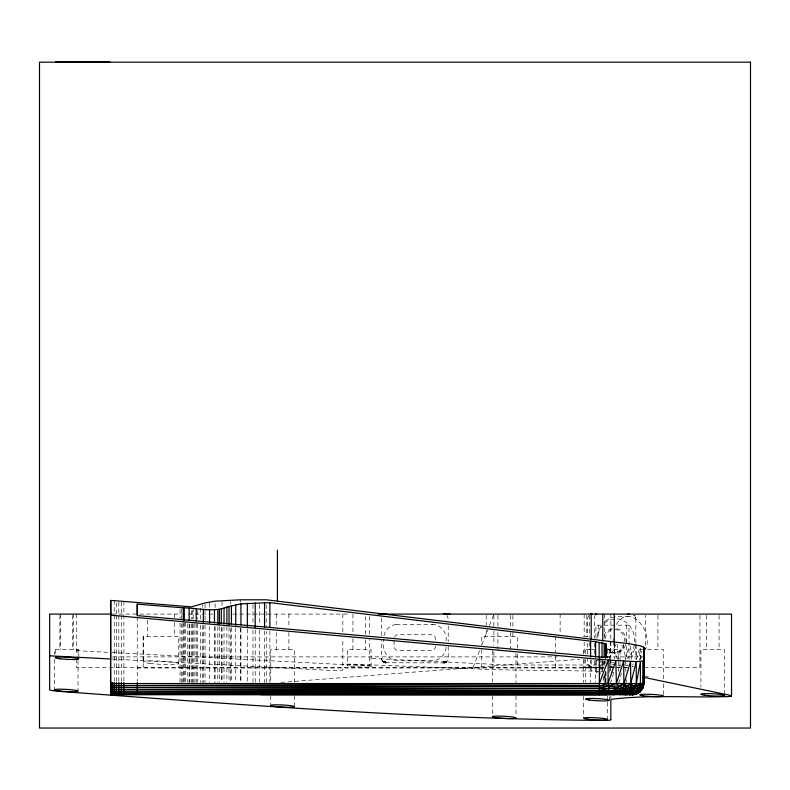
<?xml version="1.0" encoding="UTF-8"?>
<svg xmlns="http://www.w3.org/2000/svg" width="790" height="790" viewBox="0 0 790 790"><rect width="100%" height="100%" fill="white"/><g stroke="black" fill="none" stroke-linecap="round" stroke-linejoin="round"><path stroke-width="0.59" stroke-dasharray="3.95 2.96" d="M613.08 640.749L613.218 638.715M381.629 617.839L381.57 635.496M435.794 645.825L434.925 648.59A4.552 4.552 0 0 1 432.653 650.308L397.143 650.308A4.552 4.552 0 0 1 394.872 648.59L394.062 646.556L394.003 639.229M446.014 647.079C446.103 654.643 439.062 660.924 431.656 660.746L398.14 660.746C387.001 661.151 381.284 648.827 383.782 639.11M640.186 659.314L641.816 651.177M605.229 638.863C605.624 634.627 608.428 630.746 612.378 629.107L611.44 629.176L612.378 629.107M596.914 638.478L597.744 633.195M624.051 641.924C626.855 629.62 607.668 623.083 604.034 635.911M625.957 642.082C626.756 636.256 622.935 629.442 616.733 628.751M636.375 659.314L640.256 645.825M625.957 683.548L627.24 677.751M631.338 659.206L635.2 647.089M383.96 635.832C384.987 629.492 390.892 624.564 397.251 624.367M618.649 683.548L621.404 673.12M625.087 659.206L629.354 646.072M610.403 683.548L613.929 671.954M617.8 659.206L622.086 645.173M448.216 646.398L448.216 658.524C449.234 660.963 442.953 664.923 444.266 661.664L444.691 662.484L443.782 662.968L443.782 661.664L444.187 662.909L445.995 661.664L443.782 662.968M473.082 667.402L480.162 649.252M481.93 644.719L487.687 629.966M489.464 625.433L493.888 614.087M606.72 657.171L610.403 656.895L616.881 642.043M635.851 643.218L635.851 618.531L634.182 615.242L635.18 616.22M599.363 629.521L600.756 626.381M597.536 633.945L601.644 626.194M623.695 644.521C622.115 651.523 613.109 655.621 607.411 650.634M625.621 644.521C624.209 649.775 619.103 653.577 613.633 652.975M616.309 624.495C629.827 601.694 654.357 632.523 645.312 649.647L645.351 615.311M394.496 637.086L394.872 636.464A4.552 4.552 0 0 1 397.143 634.745L432.653 634.745A4.552 4.552 0 0 1 434.925 636.464L435.794 641.431M595.354 615.094L594.682 616.516A3.99 1.995 -90 0 0 594.396 618.531L594.396 638.281M444.395 662.909L445.629 661.664L444.395 662.909L446.883 661.664L446.39 662.119A4.493 4.483 90 0 1 444.474 662.909L446.577 661.664L444.474 662.909L384.641 662.751L382.419 661.131L381.629 659.216L381.57 640.344M443.99 662.909L444.75 661.664L444.582 662.751M639.554 659.63L641.687 656.925M588.876 615.39L587.572 618.531L587.572 637.046M445.086 662.751L446.765 661.664L446.261 662.119M584.175 659.304L584.175 667.402L597.082 667.402L591.572 667.352L588.975 666.108L590.436 667.362L592.006 667.402C592.016 668.103 585.696 665.921 587.572 659.265M604.459 622.945C609.327 619.242 615.637 617.78 621.542 619.824A22.011 19.069 90 0 1 634.479 637.313A22.011 19.069 90 0 1 626.855 658.554M605.436 620.97L611.332 617.494L617.869 616.299L628.08 616.299M444.889 662.751L446.32 661.664L444.997 662.751M592.006 667.402L590.219 667.333L592.273 667.402M632.306 664.281L633.61 663.995M585.321 667.402L584.175 667.402L603.501 667.264M281.013 682.412L579.682 659.275M633.086 666.622L632.069 666.701L633.027 666.562L632.77 666.108M396.136 624.446L432.959 624.396M592.836 667.343L597.201 667.293M596.638 667.352L590.772 667.333L588.935 666.108L591.601 667.392L588.886 666.108L591.601 667.392L590.436 667.155M594.396 660.499L594.396 662.968A3.99 1.995 90 0 0 594.682 664.982L596.203 667.185L586.407 667.382L591.601 667.392L588.975 666.108M596.203 667.185L586.407 667.382L592.974 667.343M603.925 667.402L584.195 667.402M623.843 667.372L627.359 667.362M598.435 667.293L603.363 667.283L598.593 667.214M609.179 667.214L612.813 667.204M617.652 667.195L620.081 667.195M112.022 614.087L213.883 614.087M232.754 614.087L349.18 614.087M634.972 615.924L633.679 615.39L634.419 615.39M143.188 667.402L143.188 636.306L178.738 636.306L178.728 667.402M583.445 636.306L589.202 636.306M590.189 649.637L583.711 649.637L583.711 654.535M591.582 649.637L594.9 649.637M607.184 649.637L620.041 649.637L620.041 661.615M112.516 656.895L557.385 656.895M606.71 656.895L642.823 656.895M595.887 660.746L599.58 660.746M446.39 662.119L443.782 662.119L444.197 662.751M382.913 661.664L386.014 662.119L385.52 661.664L385.905 662.909L382.874 661.664L386.014 662.968L383.031 661.664L384.908 662.751M445.797 662.484L443.99 662.751M385.451 662.909L383.436 662.119L386.014 662.751L384.592 661.664L385.105 662.484L385.698 662.909L385.046 661.664L386.014 662.484M597.131 665.012L508.306 665.012L369.483 658.327M598.356 665.012L604.528 665.012M617.869 665.19L620.14 665.19M624.673 665.19L628.08 665.19L624.564 664.439M589.458 666.562L590.703 667.323L589.073 666.108L590.703 666.562L590.031 666.108L591.147 667.185M589.626 666.562L589.143 666.108L591.572 667.352L589.37 666.108L591.325 667.185L589.992 666.918L590.683 667.185M603.886 667.402L76.324 667.402L76.324 660.134M614.432 667.402L608.804 667.402L612.023 667.402M616.871 667.402L620.318 667.402M624.505 667.402L627.418 667.402M644.364 667.402L699.95 667.402L699.95 614.087M137.243 667.994L604.162 667.994M599.294 671.174L499.497 669.811L354.147 664.222A13.312 1.195 3 0 0 342.83 664.815M600.449 671.174L602.76 671.174M644.403 676.289L649.765 676.289M609.228 667.293L612.754 667.293L609.208 667.283M617.602 667.293L619.972 667.293M586.595 667.402L587.839 667.402M597.852 667.392L591.088 667.323M609.001 667.264L612.527 667.274M617.227 667.303L619.577 667.313M595.048 667.185L597.408 667.204M609.574 667.333L612.013 667.352M624.722 667.293L626.628 667.323M597.082 667.402L595.226 667.372M76.324 650.674L110.817 652.471M112.042 652.54L369.483 665.95L369.483 639.416M112.259 659.077L333.903 670.562A13.321 1.195 3 0 0 342.821 669.89L342.83 638.241M431.893 624.317C440.711 624.12 447.555 632.839 446.014 641.381M384.71 662.751L384.029 662.484L386.014 662.968M615.647 652.955L612.289 652.372L607.55 648.58M609.762 661.674L615.647 662.751M615.696 664.795L611.332 663.995L609.367 662.84M609.11 665.97L612.546 666.691M384.661 662.751L385.322 662.909M590.91 667.224L589.291 666.108L590.92 667.323L590.258 666.918M385.046 662.751L383.476 661.664L385.392 662.751M590.989 667.185L589.676 666.108L590.999 666.918M385.806 662.751L384.167 661.664L385.204 662.751M446.923 615.39L448.216 618.531M617.267 658.712L614.215 651.088L613.228 643.011M635.792 617.839L635.427 617.158L635.476 617.839M623.28 645.173L625.72 659.314M630.4 646.269L631.882 659.314M617.138 644.324L618.511 659.314M635.95 644.917L636.829 659.314M640.305 648.284L640.512 659.314M625.729 660.529L625.848 672.645M618.521 660.529L618.58 671.431M143.197 636.306L143.257 661.941M266.26 682.343L266.24 631.378M724.637 694.252L724.637 649.637L700.918 649.637L700.918 686.994M719.098 615.311L719.098 649.637M706.467 615.311L706.467 649.637M663.491 678.956L663.491 649.637L639.772 649.637L639.772 659.403M663.491 683.844L663.491 696.069M657.912 615.311L657.912 649.637M635.851 644.452L635.851 659.265M629.008 659.522L629.008 625.186L595.887 625.186L595.887 637.451M626.687 625.186L626.687 659.522M620.041 662.81L620.041 668.804M614.472 642.28L614.472 649.637M614.294 643.238L614.294 659.028M610.828 614.087L610.828 670.74M610.828 695.595L610.828 699.891M610.433 641.233L610.433 656.895M610.403 659.314L610.403 670.216M609.367 649.637L609.367 660.489M609.367 661.694L609.367 673.751M609.367 696.671L609.367 700.286M607.392 649.637L607.392 658.198M607.392 696.128L607.392 701.026M607.392 702.251L607.392 719.374M605.999 671.638L606.029 682.54M605.693 671.638L605.693 682.54M605.456 671.638L605.456 682.54M605.219 661.112L605.219 663.403M605.219 674.058L605.219 682.54M604.528 614.087L604.528 638.34M604.528 661.378L604.528 663.807M604.439 661.102L604.439 663.403M604.439 674.058L604.439 682.54M604.162 662.079L604.162 666.819M604.162 676.477L604.162 682.54M603.412 661.082L603.412 666.849M603.412 676.477L603.412 682.54M602.76 661.457L602.76 669.96M602.178 658.712L602.178 671.638M602.039 660.776L602.039 671.638M600.805 658.623L600.805 674.058M598.208 625.186L598.208 637.451M596.322 660.4L596.322 672.369M595.601 660.835L595.601 682.54M594.396 643.218L594.396 655.562M591.236 660.233L591.206 671.174M590.594 659.443L590.594 682.54M589.271 615.311L589.271 637.372M589.271 642.28L589.271 649.637M587.572 643.218L587.572 654.327M586.792 615.321L586.792 636.306M585.647 649.637L585.647 654.456M585.647 659.275L585.647 682.175M584.175 614.087L584.175 636.148M584.175 641.964L584.175 655.285M583.711 659.443L583.711 682.718M583.711 696.197L583.711 718.258M560.13 614.087L560.13 633.837M555.686 636.306L555.686 651.859M555.686 656.638L555.686 667.402M517.312 648.264L517.332 636.306L481.772 636.306L481.772 644.68M517.312 654.248L517.332 667.402M515.979 653.3L515.979 682.639M515.979 696.089L515.979 715.641M512.868 615.321L512.888 627.665M512.888 632.602L512.868 636.306M510.528 615.311L510.528 627.576M510.528 632.474L510.528 649.637M497.888 615.311L497.888 626.342M497.888 632.474L497.888 649.637M493.888 615.301L493.888 626.203M493.888 631.052L493.888 645.598M493.888 651.651L493.888 667.402M492.447 650.851L492.447 682.501M492.447 695.901L492.447 715.375M486.215 615.321L486.225 625.196M486.215 630.134L486.225 636.306M481.781 649.459L481.772 667.402M448.216 625.799L448.216 641.559M371.083 666.642A11.889 1.067 3 0 0 354.276 664.706A11.889 1.067 3 0 0 352.399 666.454A11.889 1.067 3 0 0 371.083 666.642L371.063 649.637L347.442 649.637L347.442 665.22M369.483 616.496L369.483 634.972M365.572 616.536L365.572 634.923M365.572 639.831L365.572 649.637M352.933 614.087L352.933 632.474M352.933 638.606L352.933 649.637M342.83 614.087L342.83 633.501M294.364 682.333L294.364 649.637L270.772 649.637L270.772 682.451M294.364 695.654L294.364 706.556M288.893 614.087L288.893 627.576M288.893 632.474L288.893 649.637M276.253 614.087L276.253 627.576M276.253 632.474L276.253 649.637M270.772 695.812L270.772 705.539M269.884 631.003L269.884 682.54M266.24 604.656L266.24 626.519M264.551 631.022L264.551 682.54M259.653 604.656L259.653 625.305M259.653 630.163L259.653 682.471M255.219 629.926L255.219 682.54M252.988 604.656L252.988 624.09M252.988 630.163L252.988 682.471M247.349 628.939L247.349 682.54M240.94 628.524L240.94 682.54M240.614 599.798L240.614 602.227M240.614 627.734L240.614 682.471M235.736 627.754L235.736 682.54M231.421 627.586L231.421 682.54M230.552 601.378L230.552 603.846M230.552 628.524L230.552 682.471M229.031 627.28L229.031 682.54M226.888 626.579L226.888 682.54M224.024 626.45L224.024 682.54M222.039 601.792L222.039 607.915M222.039 627.507L222.039 682.471M221.309 627.369L221.309 682.54M219.373 626.49L219.373 682.54M217.823 626.618L217.823 682.54M215.127 603.59L215.127 608.438M215.127 626.608L215.127 682.471M214.455 626.668L214.455 682.54M209.567 603.165L209.567 608.053M209.567 626.371L209.567 682.54M205.035 604.192L205.035 607.865M205.035 609.09L205.035 620.12M205.035 625.028L205.035 682.471M203.366 625.176L203.366 682.54M202.566 604.952L202.566 607.362M202.566 625.482L202.566 682.471M200.403 608.182L200.403 620.357M200.403 625.236L200.403 682.471M197.569 610.453L197.569 619.005M197.569 623.893L197.569 682.471M196.236 623.636L196.236 682.54M194.923 623.587L194.923 682.471M193.204 607.984L193.204 618.985M193.204 623.883L193.204 682.471M192.592 610.492L192.592 619.044M192.592 623.922L192.592 682.471M191.466 610.512L191.466 619.064M191.466 623.942L191.466 682.471M189.837 623.922L189.837 682.471M189.175 624.159L189.175 682.54M187.773 623.863L187.773 682.471M185.403 622.54L185.403 682.471M184.287 622.639L184.287 682.54M183.27 622.569L183.27 682.54M182.875 623.646L182.875 682.471M181.443 608.754L181.443 618.629M181.443 623.567L181.443 682.471M180.031 609.781L180.031 618.244M180.031 623.073L180.031 682.471M174.284 614.087L174.294 617.79M174.284 622.727L174.294 636.306M147.631 620.259L147.631 636.306M137.253 616.822L137.243 681.326M123.902 601.091L123.902 681.257M121.393 602.099L121.393 614.274M121.393 615.489L121.393 681.257M118.836 601.911L118.836 614.126M118.836 615.351L118.836 681.257M116.387 602.987L116.387 614.008M116.387 615.232L116.387 681.257M114.234 600.439L114.234 613.939M114.234 615.163L114.234 681.257M78.783 657.833L78.783 649.637L54.303 649.637L54.303 654.505M78.013 649.637L78.013 655.73M78.013 660.608L78.013 691.092M76.324 614.087L76.324 655.453M73.352 614.087L73.352 649.637M72.443 615.311L72.443 649.637M60.721 614.087L60.721 649.637M59.872 615.311L59.872 649.637M55.28 649.637L55.28 656.411M54.303 659.364L54.303 689.788M382.419 661.131A4.483 4.473 0 0 1 381.629 659.216M596.717 672.665A11.889 1.067 3 0 1 597.902 671.915M611.203 672.102A11.889 1.067 3 0 1 614.077 672.359M619.804 667.303L617.454 667.303L619.834 667.352M149.843 663.403A17.824 1.6 3 0 0 178.56 663.886A17.824 1.6 3 0 0 154.494 660.904A17.824 1.6 3 0 0 149.843 663.403"/><path stroke-width="1.19" d="M643.791 661.003L636.226 661.615L608.191 660.055L599.363 683.548L110.6 685.601L110.6 694.657L632.681 694.657C638.833 694.43 642.211 688.801 643.791 683.548L643.771 647.257L640.256 645.825L630.084 643.909L266.24 599.798L240.614 599.798L215.127 601.17L205.035 602.968L191.466 606.858L111.331 600.42L110.58 600.588L110.58 694.657M642.942 661.378L642.695 688.367L639.614 692.238L635.16 694.38L110.6 694.44L599.363 694.657L599.363 659.304L110.6 615.163L110.58 600.588M731.53 695.921L731.53 614.087L378.222 614.087M643.455 667.797L643.771 647.257L643.761 683.548C643.86 689.838 638.053 695.161 631.812 694.657C636.829 693.462 640.463 688.683 640.413 683.548L640.413 661.586L636.306 683.548C636.306 688.13 633.718 693.008 629.126 694.38C621.779 695.644 616.852 687.458 609.011 688.367L599.363 690.48L110.6 691.289L639.614 692.238L640.562 690.48L639.396 688.367L636.078 686.026L640.413 683.548M599.363 694.657L619.251 694.38L621.73 692.238L623.893 686.026L623.695 661.121L616.368 683.548L599.363 688.367L110.6 689.552L641.371 690.48L641.865 688.367L640.157 686.026L642.942 683.548M599.363 659.304L608.191 660.055L608.033 683.548L609.189 686.026L608.32 692.238L606.779 694.657M614.896 694.38L607.856 693.561L599.363 694.38L110.6 693.778L599.363 693.561C609.446 688.959 630.914 703.13 630.785 683.548L630.578 661.457L624.051 683.548L618.521 686.026L616.832 692.238L613.82 694.657M110.6 683.548L643.791 683.548L642.665 688.367M643.791 683.548L643.485 686.026L110.6 685.601M620.14 694.657C624.367 694.321 626.342 689.69 626.895 686.026L630.785 683.548L636.226 661.615L636.306 683.548L633.886 686.026C633.175 690.223 630.005 694.548 625.413 694.657M639.584 692.238L640.364 690.48C640.917 694.163 621.937 695.585 631.605 693.966M637.481 693.561L638.636 692.238M385.609 614.146L379.388 614.126M616.723 694.025L612.793 694.657L621.483 693.966M635.13 694.38L636.562 693.561L632.662 694.657L636.77 693.561L636.552 692.238L630.588 686.026M591.325 614.304L592.006 614.087L590.989 614.304M623.893 686.026L630.835 692.238L631.082 693.561L632.435 694.38L631.852 694.657L634.469 694.38L634.607 693.561L632.83 692.238L632.207 690.48L624.051 683.548M385.046 614.304L386.014 614.087L384.71 614.304M226.888 607.085L240.94 603.846L269.884 602.632L595.601 641.747L605.999 643.889L606.029 657.517L137.253 615.607L137.243 604.143L183.27 607.836C197.678 607.935 213.024 612.665 226.888 607.085L226.888 624.139M590.752 614.304L591.414 614.146L590.663 614.304M260.749 694.657L604.864 694.657L610.413 693.966M619.627 694.38L625.206 694.657L629.423 693.966M625.038 694.38L627.211 693.966M623.715 694.055L619.646 694.657M629.304 694.657L631.625 694.38M632.435 694.38L629.383 694.657L629.186 693.561C625.621 689.157 619.972 687.665 616.368 683.548L615.835 660.628L608.033 683.548L599.363 686.026L110.6 687.577L642.695 688.367M627.457 614.235L629.245 614.087M625.206 694.657L629.373 694.38M604.864 694.657L613.267 694.38M450.063 614.087L443.782 614.304M55.488 61.956L109.909 61.956M111.301 614.087L49.661 614.087L49.661 689.719A13.46 1.205 3 0 0 59.527 691.398C240.723 704.601 422.077 719.127 603.856 720.411A13.341 1.195 3 0 0 610.828 719.72M443.782 614.087L444.997 614.304L443.99 614.304M110.58 656.895L110.768 694.657M396.975 694.015L606.098 694.38M49.661 655.819L111.035 659.008M643.169 677.198L729.812 695.279A13.104 1.175 3 0 1 731.204 696.197L730.079 696.415A13.45 1.205 3 0 1 724.815 696.642C687.093 697.728 648.876 694.677 611.381 699.298L610.828 699.891L610.828 719.72M609.189 686.026C616.012 687.142 622.382 689.581 627.349 694.38M444.889 614.304L444.266 614.146L444.75 614.304M621.681 694.38C615.015 690.43 606.72 689.818 599.363 692.238L110.6 692.721L637.5 693.561L638.833 692.238L638.172 690.48L630.785 683.548M643.465 653.468L643.751 656.895L643.771 647.257L643.761 683.548M110.738 600.499L110.768 656.895M614.294 614.087L614.294 642.023M605.999 643.889L605.999 657.152M605.456 643.524L605.456 658.208M604.162 643.149L604.162 657.349M602.76 614.087L602.76 640.808M602.039 642.724L602.039 657.171M599.156 642.25L599.156 658.188M595.601 641.747L595.601 657.26M591.206 614.087L591.206 639.594M590.594 641.105L590.594 656.994M277.409 550.176L277.409 601.101M269.884 602.632L269.884 627.3M264.551 602.671L264.551 627.319M255.219 602.908L255.219 627.467M247.349 603.293L247.349 626.49M240.94 603.846L240.94 624.821M235.736 604.577L235.736 625.315M231.421 605.545L231.421 623.912M229.031 606.295L229.031 624.811M224.024 608.122L224.024 624.011M221.309 608.902L221.309 623.675M219.373 609.396L219.373 624.051M217.823 609.584L217.823 624.179M214.455 609.653L214.455 623.024M209.567 609.544L209.567 622.945M203.366 609.278L203.366 622.727M196.236 608.843L196.236 621.167M189.175 608.32L189.175 620.506M184.287 607.925L184.287 620.189M183.27 607.836L183.27 620.111M137.243 604.143L137.243 615.193M137.253 682.54L137.243 694.657M123.902 682.471L123.902 694.657M121.393 682.471L121.393 694.657M118.836 682.471L118.836 694.657M116.387 682.471L116.387 694.657M114.234 682.471L114.234 694.657M112.516 682.471L112.516 694.657M111.331 682.471L111.331 694.657M596.638 614.146L595.877 614.087L596.638 614.146M750.5 62.183L39.5 62.183L39.5 728.044L750.5 728.044L750.5 62.183M444.474 614.146L445.135 614.304L444.474 614.146M60.01 658.771A11.85 1.067 3 0 0 78.793 658.998A11.85 1.067 3 0 0 62.301 657.053A11.85 1.067 3 0 0 60.01 658.771M59.833 691.013A11.889 1.067 3 0 0 78.022 691.092A11.889 1.067 3 0 0 60.613 689.206A11.889 1.067 3 0 0 59.833 691.013M275.009 706.477A11.889 1.067 3 0 0 294.285 706.823A11.889 1.067 3 0 0 278.416 704.828A11.889 1.067 3 0 0 275.009 706.477M496.969 717.814A11.889 1.067 3 0 0 515.979 718.09A11.889 1.067 3 0 0 499.685 716.115A11.889 1.067 3 0 0 496.969 717.814M587.582 719.196A11.889 1.067 3 0 0 607.155 719.641A11.889 1.067 3 0 0 591.908 717.616A11.889 1.067 3 0 0 587.582 719.196M589.073 699.989A11.889 1.067 3 0 0 608.962 700.542A11.889 1.067 3 0 0 594.495 698.479A11.889 1.067 3 0 0 589.073 699.989M643.188 695.763A11.889 1.067 3 0 0 663.087 696.326A11.889 1.067 3 0 0 648.62 694.262A11.889 1.067 3 0 0 643.188 695.763M704.344 695.161A11.889 1.067 3 0 0 724.232 695.714A11.889 1.067 3 0 0 709.766 693.65A11.889 1.067 3 0 0 704.344 695.161"/></g></svg>
